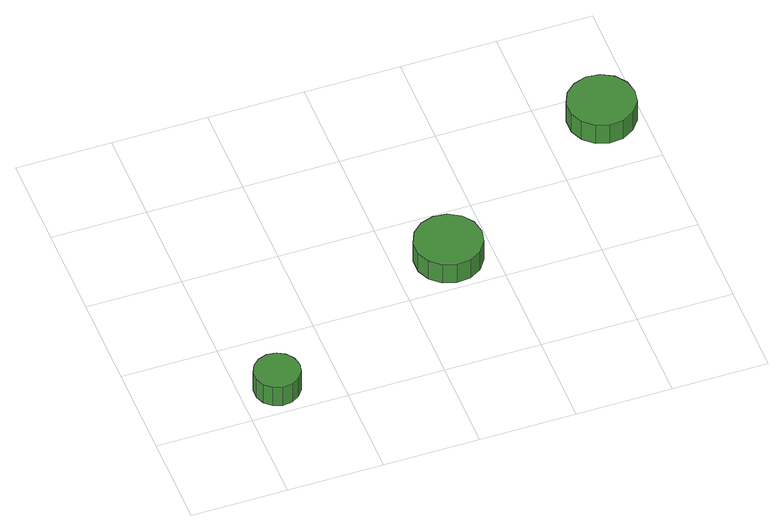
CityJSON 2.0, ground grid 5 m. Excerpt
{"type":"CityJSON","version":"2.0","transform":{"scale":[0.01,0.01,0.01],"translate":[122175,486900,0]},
"CityObjects":{
"tree1":{"type":"SolitaryVegetationObject","attributes":{"function":"something"},"geometry":[{"type":"MultiSurface","lod":"1","boundaries":[[[0,1,2,3,4,5,6,7,8,9,10,11,12,13,14]],[[15,16,17,18,19,20,21,22,23,24,25,26,27,28,29]],[[0,29,28,1]],[[1,28,27,2]],[[2,27,26,3]],[[3,26,25,4]],[[4,25,24,5]],[[5,24,23,6]],[[6,23,22,7]],[[7,22,21,8]],[[8,21,20,9]],[[9,20,19,10]],[[10,19,18,11]],[[11,18,17,12]],[[12,17,16,13]],[[13,16,15,14]],[[14,15,29,0]]]}]},
"tree2":{"type":"SolitaryVegetationObject","attributes":{"function":"something"},"geometry":[{"type":"MultiSurface","lod":"1","boundaries":[[[30,31,32,33,34,35,36,37,38,39,40,41,42,43,44]],[[45,46,47,48,49,50,51,52,53,54,55,56,57,58,59]],[[30,59,58,31]],[[31,58,57,32]],[[32,57,56,33]],[[33,56,55,34]],[[34,55,54,35]],[[35,54,53,36]],[[36,53,52,37]],[[37,52,51,38]],[[38,51,50,39]],[[39,50,49,40]],[[40,49,48,41]],[[41,48,47,42]],[[42,47,46,43]],[[43,46,45,44]],[[44,45,59,30]]]}]},
"tree3":{"type":"SolitaryVegetationObject","attributes":{"function":"something"},"geometry":[{"type":"MultiSurface","lod":"1","boundaries":[[[60,61,62,63,64,65,66,67,68,69,70,71,72,73,74]],[[75,76,77,78,79,80,81,82,83,84,85,86,87,88,89]],[[60,89,88,61]],[[61,88,87,62]],[[62,87,86,63]],[[63,86,85,64]],[[64,85,84,65]],[[65,84,83,66]],[[66,83,82,67]],[[67,82,81,68]],[[68,81,80,69]],[[69,80,79,70]],[[70,79,78,71]],[[71,78,77,72]],[[72,77,76,73]],[[73,76,75,74]],[[74,75,89,60]]]}]}
},
"vertices":[
[306,165,187],[296,213,187],[267,253,187],[225,277,187],[176,283,187],[129,267,187],[92,234,187],[72,190,187],[72,140,187],[92,95,187],[129,62,187],[176,47,187],[225,52,187],[267,77,187],[296,117,187],[296,117,60],[267,77,60],[225,52,60],[176,47,60],[129,62,60],[92,95,60],[72,140,60],[72,190,60],[92,234,60],[129,267,60],[176,283,60],[225,277,60],[267,253,60],[296,213,60],[306,165,60],
[1449,703,192],[1434,774,192],[1391,832,192],[1328,869,192],[1256,876,192],[1188,854,192],[1134,805,192],[1104,739,192],[1104,667,192],[1134,601,192],[1188,552,192],[1256,530,192],[1328,537,192],[1391,573,192],[1434,632,192],[1434,632,65],[1391,573,65],[1328,537,65],[1256,530,65],[1188,552,65],[1134,601,65],[1104,667,65],[1104,739,65],[1134,805,65],[1188,854,65],[1256,876,65],[1328,869,65],[1391,832,65],[1434,774,65],[1449,703,65],
[2475,1330,194],[2460,1401,194],[2417,1460,194],[2354,1496,194],[2282,1504,194],[2213,1481,194],[2159,1433,194],[2130,1367,194],[2130,1294,194],[2159,1228,194],[2213,1179,194],[2282,1157,194],[2354,1165,194],[2417,1201,194],[2460,1259,194],[2460,1259,67],[2417,1201,67],[2354,1165,67],[2282,1157,67],[2213,1179,67],[2159,1228,67],[2130,1294,67],[2130,1367,67],[2159,1433,67],[2213,1481,67],[2282,1504,67],[2354,1496,67],[2417,1460,67],[2460,1401,67],[2475,1330,67]
]}
